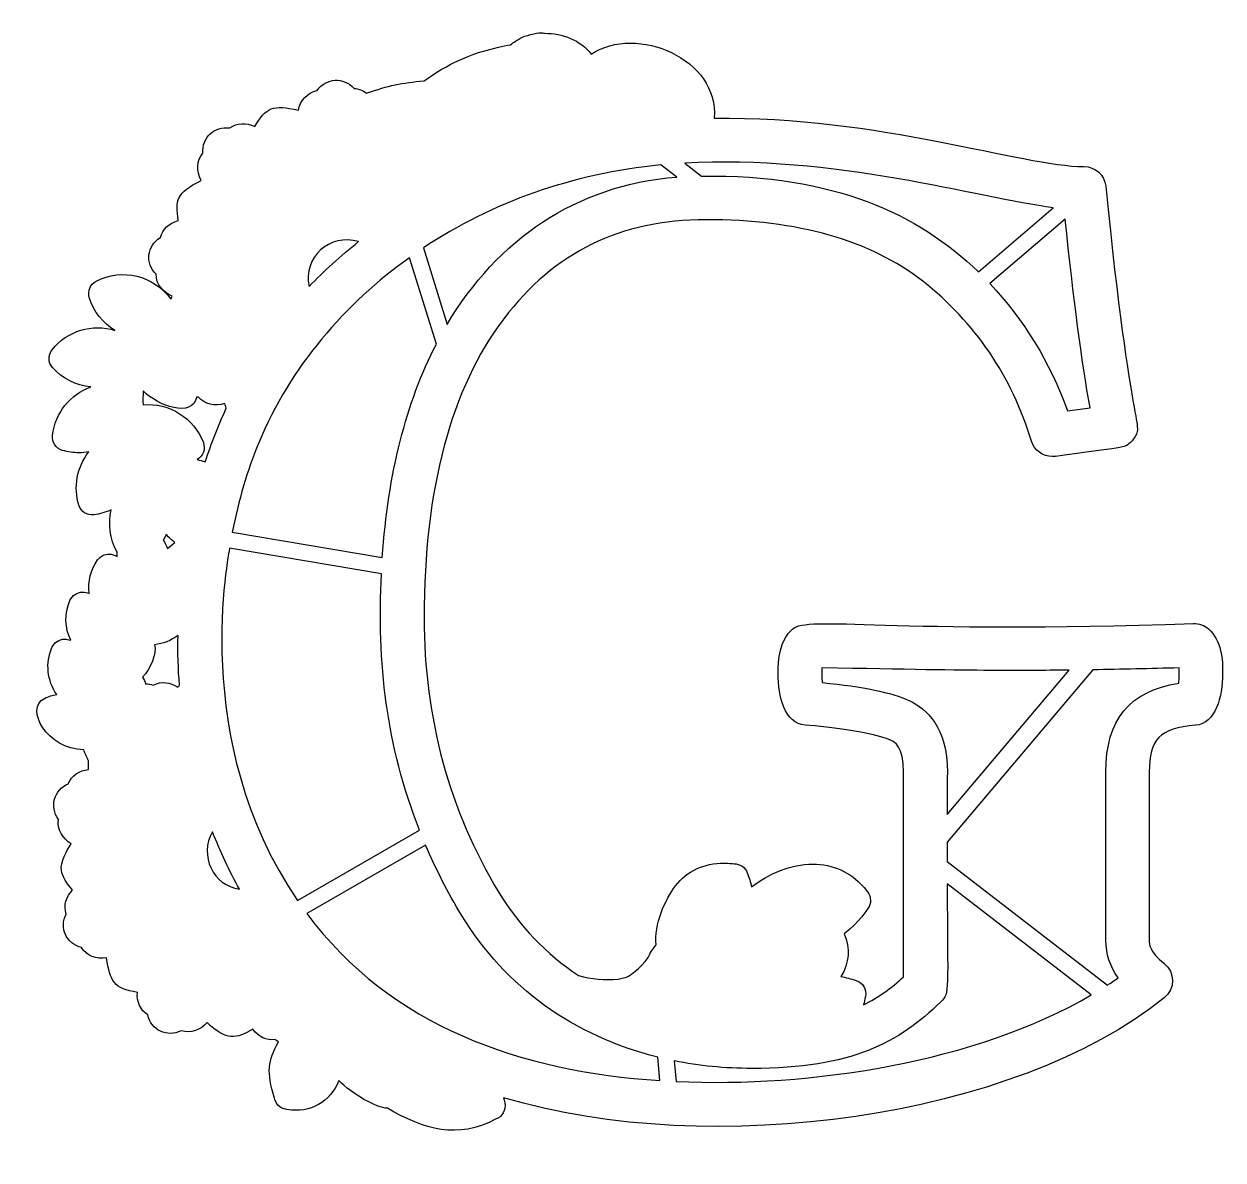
# Model space of a CAD drawing. Header units: millimetres. Extents: x -471 to 1551, y -2688 to 316.
# Drawn here: x 578.1 to 715.9, y -438.9 to -308.4 of the extents above; entities that cross this region are included whole.
import ezdxf

# ---------------------------------------------------------------- set-up
doc = ezdxf.new("R2010")
doc.units = ezdxf.units.MM
doc.header["$MEASUREMENT"] = 0
doc.layers.add('Layer 1', color=7, linetype='Continuous')

msp = doc.modelspace()

# ---------------------------------------------------------------- linework, layer by layer
at = {"layer": 'Layer 1', "color": 250}
for points, knots in [([(714.1867, -377.8762), (713.7259, -377.4707), (713.1178, -377.2496), (712.4543, -377.268), (712.4543, -377.268), (677.696, -378.4844), (668.2048, -376.2913), (666.3987, -377.8947), (666.3987, -377.8947), (664.9243, -379.1847), (664.7584, -381.4332), (664.7584, -383.0181), (664.7584, -383.0181), (664.7584, -385.6351), (665.514, -388.7313), (667.8731, -388.934), (667.8731, -388.934), (673.9364, -389.4316), (676.5718, -390.1688), (677.7329, -390.6848), (677.7329, -390.6848), (678.0831, -390.8506), (679.1704, -391.3482), (679.1704, -394.3339), (679.1704, -394.3339), (679.1704, -394.3339), (679.1704, -417.85), (679.1704, -417.85), (679.1704, -417.85), (677.7882, -419.1217), (676.3323, -420.209), (674.563, -421.0752), (674.563, -421.0752), (674.692, -420.6882), (674.692, -420.5592), (674.7842, -420.0984), (674.7842, -420.0984), (674.95, -419.306), (674.4893, -418.5135), (673.7153, -418.2739), (673.7153, -418.2739), (673.1071, -418.0712), (672.5358, -417.9237), (671.9829, -417.7947), (671.9829, -417.7947), (672.9228, -416.3019), (673.0886, -414.5511), (672.3515, -412.9108), (672.3515, -412.9108), (674.1576, -411.4918), (674.9132, -410.2017), (675.079, -409.999), (675.079, -409.999), (675.4845, -409.4277), (675.466, -408.6536), (675.0422, -408.1007), (675.0422, -408.1007), (675.0422, -408.1007), (674.6367, -407.5847), (674.6367, -407.5847), (674.6367, -407.5847), (674.6183, -407.5479), (674.5999, -407.5294), (674.563, -407.511), (674.563, -407.511), (673.0518, -405.7971), (671.043, -404.894), (668.7577, -404.894), (668.7577, -404.894), (666.2144, -404.894), (663.6711, -406.0182), (661.7176, -407.511), (661.7176, -407.511), (661.6069, -406.9766), (661.4411, -406.4421), (661.2199, -405.9076), (661.2199, -405.9076), (661.2199, -405.9076), (661.2199, -405.9076), (661.2199, -405.9076), (661.2199, -405.9076), (660.9803, -405.2626), (660.3538, -404.8572), (659.7087, -404.8572), (659.7087, -404.8572), (659.4875, -404.8387), (659.0821, -404.7835), (658.5845, -404.7835), (658.5845, -404.7835), (656.2254, -404.7835), (654.2904, -405.6866), (652.9819, -407.382), (652.9819, -407.382), (651.8024, -408.9117), (650.4755, -411.8973), (650.7519, -414.1642), (650.7519, -414.1642), (650.2911, -414.7539), (649.9962, -415.1962), (649.8488, -415.6385), (649.8488, -415.6385), (648.9642, -416.8549), (647.5635, -417.9423), (647.0106, -417.9791), (647.0106, -417.9791), (646.7895, -417.9976), (646.5868, -418.0528), (646.384, -418.1266), (646.384, -418.1266), (644.8544, -418.2187), (643.3063, -418.1266), (641.8503, -417.7027), (641.8503, -417.7027), (638.1091, -415.2147), (635.0313, -412.008), (632.6908, -408.1562), (632.6908, -408.1562), (626.9776, -398.757), (624.1025, -388.1232), (624.1025, -376.5863), (624.1025, -376.5863), (624.1025, -361.7873), (627.1803, -350.2319), (633.2436, -342.2519), (633.2436, -342.2519), (639.0673, -334.5851), (646.6604, -330.8623), (656.4649, -330.8623), (656.4649, -330.8623), (667.0251, -330.8623), (675.3921, -333.2397), (681.3818, -337.9393), (681.3818, -337.9393), (687.3898, -342.6757), (691.5918, -348.8496), (693.8586, -356.2952), (693.8586, -356.2952), (694.1904, -357.3641), (695.1487, -358.0829), (696.2545, -358.0829), (696.2545, -358.0829), (696.3835, -358.0829), (696.5125, -358.0644), (696.6047, -358.0644), (696.6047, -358.0644), (704.1608, -356.9402), (704.6584, -357.3457), (705.5799, -356.0556), (705.5799, -356.0556), (706.8515, -354.2679), (705.3034, -356.2214), (702.3916, -327.0289), (702.3916, -327.0289), (702.2625, -325.7388), (701.1936, -324.7621), (699.8851, -324.7621), (699.8851, -324.7621), (692.9372, -324.7621), (676.2031, -318.9014), (657.4233, -319.2147), (657.4233, -319.2147), (657.9762, -312.3957), (648.5218, -308.3781), (643.2878, -311.8429), (643.2878, -311.8429), (642.053, -310.2211), (639.9889, -309.447), (637.9248, -309.447), (637.9248, -309.447), (637.7773, -309.4102), (637.6483, -309.3917), (637.4825, -309.3917), (637.4825, -309.3917), (637.0955, -309.3917), (635.6026, -309.6866), (635.0866, -310.0552), (635.0866, -310.0552), (634.7918, -310.221), (634.3863, -310.4607), (634.0177, -310.774), (634.0177, -310.774), (633.6122, -310.8108), (633.0778, -310.903), (632.6354, -311.0504), (632.6354, -311.0504), (629.5577, -311.7139), (626.6274, -313.0408), (624.1209, -314.9207), (624.1209, -314.9207), (621.4855, -315.1234), (620.0664, -315.4551), (617.4678, -316.3213), (617.4678, -316.3213), (617.0623, -316.008), (616.5832, -315.8237), (616.0672, -315.7868), (616.0672, -315.7868), (614.8324, -314.4415), (612.8604, -314.5521), (611.8099, -316.0265), (611.8099, -316.0265), (610.6857, -316.2476), (609.8564, -317.1691), (609.6537, -318.2933), (609.6537, -318.2933), (606.7418, -317.593), (605.9125, -317.98), (604.6408, -320.1547), (604.6408, -320.1547), (603.6456, -319.6571), (602.5951, -319.7493), (601.8026, -320.3206), (601.8026, -320.3206), (599.9965, -320.0626), (598.5406, -321.4448), (598.688, -323.2324), (598.688, -323.2324), (597.9877, -324.0802), (597.8955, -325.2781), (598.5037, -326.3471), (598.5037, -326.3471), (595.6102, -327.803), (595.4997, -328.5955), (595.8683, -330.9729), (595.8683, -330.9729), (594.781, -331.2309), (594.0437, -331.9865), (593.8042, -332.908), (593.8042, -332.908), (592.2376, -333.8847), (592.0349, -335.8567), (593.3066, -337.1284), (593.3066, -337.1284), (593.325, -338.2895), (594.099, -339.2478), (595.168, -339.6348), (595.168, -339.6348), (595.1127, -339.7638), (595.0573, -339.8928), (595.0021, -340.0034), (595.0021, -340.0034), (593.067, -337.2574), (589.3995, -336.3912), (586.4324, -337.9208), (586.4324, -337.9208), (585.7504, -338.271), (585.4187, -339.0635), (585.6399, -339.8191), (585.6399, -339.8191), (586.1559, -341.4409), (587.2064, -342.7678), (588.5886, -343.5787), (588.5886, -343.5787), (586.0084, -342.7863), (583.115, -343.5972), (581.3642, -345.8087), (581.3642, -345.8087), (580.885, -346.4169), (580.9034, -347.2831), (581.4195, -347.8544), (581.4195, -347.8544), (582.5621, -349.1261), (584.1286, -349.937), (585.8057, -350.0845), (585.8057, -350.0845), (583.4652, -350.9322), (581.7143, -353.0332), (581.4195, -355.6502), (581.4195, -355.6502), (581.3273, -356.4243), (581.8065, -357.143), (582.5437, -357.3641), (582.5437, -357.3641), (583.1703, -357.5484), (583.8153, -357.6406), (584.4604, -357.6406), (584.4604, -357.6406), (584.8474, -357.6406), (585.216, -357.6037), (585.5846, -357.5484), (585.5846, -357.5484), (584.2024, -359.2992), (583.8154, -361.6214), (584.442, -363.6671), (584.442, -363.6671), (584.6632, -364.4043), (585.4003, -364.8835), (586.156, -364.7729), (586.156, -364.7729), (586.8747, -364.6807), (587.5382, -364.478), (588.1648, -364.2016), (588.1648, -364.2016), (587.7778, -365.8233), (587.9805, -367.5373), (588.8467, -369.0485), (588.8467, -369.0485), (588.8467, -369.2144), (588.8283, -369.3987), (588.8467, -369.5645), (588.8467, -369.5645), (588.5334, -369.3987), (588.2754, -369.2881), (587.9068, -369.2881), (587.9068, -369.2881), (587.4092, -369.2881), (586.9116, -369.5277), (586.5983, -369.9515), (586.5983, -369.9515), (585.8059, -371.0758), (585.4557, -372.4395), (585.6216, -373.8033), (585.6216, -373.8033), (585.382, -373.7296), (585.1239, -373.6559), (584.8659, -373.6559), (584.8659, -373.6559), (584.2393, -373.6559), (583.668, -374.0245), (583.41, -374.6142), (583.41, -374.6142), (582.765, -376.1254), (582.8387, -377.7841), (583.5022, -379.1847), (583.5022, -379.1847), (583.2257, -379.1111), (583.0414, -379.0557), (582.8019, -379.0557), (582.8019, -379.0557), (582.1752, -379.0557), (581.6039, -379.4244), (581.3459, -380.0141), (581.3459, -380.0141), (580.5903, -381.7833), (580.793, -383.8106), (581.8988, -385.3955), (581.8988, -385.3955), (581.4197, -385.4876), (580.9589, -385.6351), (580.4982, -385.8563), (580.4982, -385.8563), (578.1392, -386.9989), (580.8668, -391.7538), (584.995, -391.7538), (584.995, -391.7538), (585.1793, -392.2514), (585.3636, -392.6752), (585.5663, -393.0254), (585.5663, -393.0254), (585.5479, -393.3387), (585.5295, -393.6704), (585.5479, -394.039), (585.5479, -394.039), (584.5158, -394.1312), (583.6128, -394.7025), (583.2257, -395.6608), (583.2257, -395.6608), (581.5855, -396.3796), (581.0326, -398.2778), (582.1015, -399.7706), (582.1015, -399.7706), (581.9356, -400.9132), (582.5806, -402.0006), (583.5574, -402.5535), (583.5574, -402.5535), (583.0598, -403.3459), (582.3226, -404.6913), (582.4332, -405.6128), (582.4332, -405.6128), (582.5253, -406.3316), (583.0966, -407.1609), (583.7233, -407.8796), (583.7233, -407.8796), (582.9861, -408.5984), (582.6728, -409.6304), (582.9861, -410.6257), (582.9861, -410.6257), (582.1752, -412.2291), (582.9861, -414.0536), (584.7553, -414.4959), (584.7553, -414.4959), (585.3266, -415.4174), (586.414, -415.8965), (587.6304, -415.657), (587.6304, -415.657), (588.0358, -418.3846), (588.4597, -419.2139), (591.1688, -419.6378), (591.1688, -419.6378), (591.0582, -420.7251), (591.519, -421.6835), (592.3483, -422.218), (592.3483, -422.218), (592.7722, -424.0057), (594.5783, -424.835), (596.2001, -424.0425), (596.2001, -424.0425), (597.2874, -424.3743), (598.4485, -423.9688), (599.1673, -423.1026), (599.1673, -423.1026), (601.3973, -425.2036), (602.5215, -425.0193), (604.4197, -423.8582), (604.4197, -423.8582), (605.0463, -424.7613), (606.0231, -425.1851), (606.9814, -425.0561), (606.9814, -425.0561), (607.1104, -425.1483), (607.2394, -425.2404), (607.3684, -425.3141), (607.3684, -425.3141), (606.152, -427.5994), (605.9862, -428.6868), (606.9077, -431.8013), (606.9077, -431.8013), (606.9077, -431.8013), (606.9445, -431.9488), (606.9445, -431.9488), (606.9445, -431.9488), (607.2578, -433.0177), (608.3267, -433.0914), (608.3451, -433.0914), (608.3451, -433.0914), (611.0727, -433.5706), (613.3027, -432.2068), (614.2979, -429.7741), (614.2979, -429.7741), (615.8091, -431.2853), (618.6473, -432.944), (619.8821, -432.944), (619.8821, -432.944), (624.1577, -435.4135), (627.9543, -436.5378), (632.3036, -434.2156), (632.3036, -434.2156), (633.0777, -433.9576), (633.5384, -433.1467), (633.3541, -432.3542), (633.3541, -432.3542), (633.3541, -432.3542), (633.3544, -432.3357), (633.3544, -432.3357), (633.3544, -432.3357), (633.3176, -432.133), (633.2807, -431.9302), (633.2254, -431.7459), (633.2254, -431.7459), (657.1655, -438.8966), (691.8685, -434.1233), (709.1186, -420.2643), (709.1186, -420.2643), (710.3902, -419.2507), (710.3718, -417.3156), (709.1001, -416.3203), (709.1001, -416.3203), (707.3862, -414.9749), (707.3862, -414.0166), (707.3862, -413.7033), (707.3862, -413.7033), (707.3862, -413.7033), (707.3862, -394.3522), (707.3862, -394.3522), (707.3862, -394.3522), (707.3862, -390.5188), (708.5841, -389.3025), (712.6939, -388.9523), (712.6939, -388.9523), (715.0345, -388.7496), (715.8085, -385.6903), (715.8085, -383.0364), (715.8085, -383.0364), (715.8638, -381.4331), (715.6795, -379.1847), (714.1867, -377.8762)], [0, 0, 0, 0, 0.00833333, 0.00833333, 0.00833333, 0.00833333, 0.01666667, 0.01666667, 0.01666667, 0.01666667, 0.025, 0.025, 0.025, 0.025, 0.03333333, 0.03333333, 0.03333333, 0.03333333, 0.04166667, 0.04166667, 0.04166667, 0.04166667, 0.05, 0.05, 0.05, 0.05, 0.05833333, 0.05833333, 0.05833333, 0.05833333, 0.06666667, 0.06666667, 0.06666667, 0.06666667, 0.075, 0.075, 0.075, 0.075, 0.08333333, 0.08333333, 0.08333333, 0.08333333, 0.09166667, 0.09166667, 0.09166667, 0.09166667, 0.1, 0.1, 0.1, 0.1, 0.10833333, 0.10833333, 0.10833333, 0.10833333, 0.11666667, 0.11666667, 0.11666667, 0.11666667, 0.125, 0.125, 0.125, 0.125, 0.13333333, 0.13333333, 0.13333333, 0.13333333, 0.14166667, 0.14166667, 0.14166667, 0.14166667, 0.15, 0.15, 0.15, 0.15, 0.15833333, 0.15833333, 0.15833333, 0.15833333, 0.16666667, 0.16666667, 0.16666667, 0.16666667, 0.175, 0.175, 0.175, 0.175, 0.18333333, 0.18333333, 0.18333333, 0.18333333, 0.19166667, 0.19166667, 0.19166667, 0.19166667, 0.2, 0.2, 0.2, 0.2, 0.20833333, 0.20833333, 0.20833333, 0.20833333, 0.21666667, 0.21666667, 0.21666667, 0.21666667, 0.225, 0.225, 0.225, 0.225, 0.23333333, 0.23333333, 0.23333333, 0.23333333, 0.24166667, 0.24166667, 0.24166667, 0.24166667, 0.25, 0.25, 0.25, 0.25, 0.25833333, 0.25833333, 0.25833333, 0.25833333, 0.26666667, 0.26666667, 0.26666667, 0.26666667, 0.275, 0.275, 0.275, 0.275, 0.28333333, 0.28333333, 0.28333333, 0.28333333, 0.29166667, 0.29166667, 0.29166667, 0.29166667, 0.3, 0.3, 0.3, 0.3, 0.30833333, 0.30833333, 0.30833333, 0.30833333, 0.31666667, 0.31666667, 0.31666667, 0.31666667, 0.325, 0.325, 0.325, 0.325, 0.33333333, 0.33333333, 0.33333333, 0.33333333, 0.34166667, 0.34166667, 0.34166667, 0.34166667, 0.35, 0.35, 0.35, 0.35, 0.35833333, 0.35833333, 0.35833333, 0.35833333, 0.36666667, 0.36666667, 0.36666667, 0.36666667, 0.375, 0.375, 0.375, 0.375, 0.38333333, 0.38333333, 0.38333333, 0.38333333, 0.39166667, 0.39166667, 0.39166667, 0.39166667, 0.4, 0.4, 0.4, 0.4, 0.40833333, 0.40833333, 0.40833333, 0.40833333, 0.41666667, 0.41666667, 0.41666667, 0.41666667, 0.425, 0.425, 0.425, 0.425, 0.43333333, 0.43333333, 0.43333333, 0.43333333, 0.44166667, 0.44166667, 0.44166667, 0.44166667, 0.45, 0.45, 0.45, 0.45, 0.45833333, 0.45833333, 0.45833333, 0.45833333, 0.46666667, 0.46666667, 0.46666667, 0.46666667, 0.475, 0.475, 0.475, 0.475, 0.48333333, 0.48333333, 0.48333333, 0.48333333, 0.49166667, 0.49166667, 0.49166667, 0.49166667, 0.5, 0.5, 0.5, 0.5, 0.50833333, 0.50833333, 0.50833333, 0.50833333, 0.51666667, 0.51666667, 0.51666667, 0.51666667, 0.525, 0.525, 0.525, 0.525, 0.53333333, 0.53333333, 0.53333333, 0.53333333, 0.54166667, 0.54166667, 0.54166667, 0.54166667, 0.55, 0.55, 0.55, 0.55, 0.55833333, 0.55833333, 0.55833333, 0.55833333, 0.56666667, 0.56666667, 0.56666667, 0.56666667, 0.575, 0.575, 0.575, 0.575, 0.58333333, 0.58333333, 0.58333333, 0.58333333, 0.59166667, 0.59166667, 0.59166667, 0.59166667, 0.6, 0.6, 0.6, 0.6, 0.60833333, 0.60833333, 0.60833333, 0.60833333, 0.61666667, 0.61666667, 0.61666667, 0.61666667, 0.625, 0.625, 0.625, 0.625, 0.63333333, 0.63333333, 0.63333333, 0.63333333, 0.64166667, 0.64166667, 0.64166667, 0.64166667, 0.65, 0.65, 0.65, 0.65, 0.65833333, 0.65833333, 0.65833333, 0.65833333, 0.66666667, 0.66666667, 0.66666667, 0.66666667, 0.675, 0.675, 0.675, 0.675, 0.68333333, 0.68333333, 0.68333333, 0.68333333, 0.69166667, 0.69166667, 0.69166667, 0.69166667, 0.7, 0.7, 0.7, 0.7, 0.70833333, 0.70833333, 0.70833333, 0.70833333, 0.71666667, 0.71666667, 0.71666667, 0.71666667, 0.725, 0.725, 0.725, 0.725, 0.73333333, 0.73333333, 0.73333333, 0.73333333, 0.74166667, 0.74166667, 0.74166667, 0.74166667, 0.75, 0.75, 0.75, 0.75, 0.75833333, 0.75833333, 0.75833333, 0.75833333, 0.76666667, 0.76666667, 0.76666667, 0.76666667, 0.775, 0.775, 0.775, 0.775, 0.78333333, 0.78333333, 0.78333333, 0.78333333, 0.79166667, 0.79166667, 0.79166667, 0.79166667, 0.8, 0.8, 0.8, 0.8, 0.80833333, 0.80833333, 0.80833333, 0.80833333, 0.81666667, 0.81666667, 0.81666667, 0.81666667, 0.825, 0.825, 0.825, 0.825, 0.83333333, 0.83333333, 0.83333333, 0.83333333, 0.84166667, 0.84166667, 0.84166667, 0.84166667, 0.85, 0.85, 0.85, 0.85, 0.85833333, 0.85833333, 0.85833333, 0.85833333, 0.86666667, 0.86666667, 0.86666667, 0.86666667, 0.875, 0.875, 0.875, 0.875, 0.88333333, 0.88333333, 0.88333333, 0.88333333, 0.89166667, 0.89166667, 0.89166667, 0.89166667, 0.9, 0.9, 0.9, 0.9, 0.90833333, 0.90833333, 0.90833333, 0.90833333, 0.91666667, 0.91666667, 0.91666667, 0.91666667, 0.925, 0.925, 0.925, 0.925, 0.93333333, 0.93333333, 0.93333333, 0.93333333, 0.94166667, 0.94166667, 0.94166667, 0.94166667, 0.95, 0.95, 0.95, 0.95, 0.95833333, 0.95833333, 0.95833333, 0.95833333, 0.96666667, 0.96666667, 0.96666667, 0.96666667, 0.975, 0.975, 0.975, 0.975, 0.98333333, 0.98333333, 0.98333333, 0.98333333, 1, 1, 1, 1]), ([(696.3653, -329.4984), (696.3653, -329.4984), (687.777, -336.8702), (687.777, -336.8702), (687.777, -336.8702), (680.8475, -330.1803), (671.2088, -325.665), (655.9675, -325.8493), (655.9675, -325.8493), (655.9675, -325.8493), (654.0508, -324.3749), (654.0508, -324.3749), (654.0508, -324.3749), (670.914, -323.3429), (687.9614, -328.3926), (696.3653, -329.4984)], [0, 0, 0, 0, 0.2, 0.2, 0.2, 0.2, 0.4, 0.4, 0.4, 0.4, 0.6, 0.6, 0.6, 0.6, 1, 1, 1, 1]), ([(651.3049, -324.5778), (651.3049, -324.5778), (653.111, -325.96), (653.111, -325.96), (653.111, -325.96), (641.3897, -326.9368), (632.5435, -333.166), (626.7382, -342.8968), (626.7382, -342.8968), (626.7382, -342.8968), (624.0106, -334.1058), (624.0106, -334.1058), (624.0106, -334.1058), (631.9722, -328.8349), (641.0579, -325.5914), (651.3049, -324.5778)], [0, 0, 0, 0, 0.2, 0.2, 0.2, 0.2, 0.4, 0.4, 0.4, 0.4, 0.6, 0.6, 0.6, 0.6, 1, 1, 1, 1]), ([(700.5857, -352.4617), (700.5857, -352.4617), (697.9871, -352.8119), (697.9871, -352.8119), (697.9871, -352.8119), (695.9967, -347.2461), (693.0111, -342.3623), (689.0672, -338.1972), (689.0672, -338.1972), (689.0672, -338.1972), (697.7291, -330.7884), (697.7291, -330.7884), (697.7291, -330.7884), (698.6874, -339.9296), (699.6457, -347.2093), (700.5857, -352.4617)], [0, 0, 0, 0, 0.2, 0.2, 0.2, 0.2, 0.4, 0.4, 0.4, 0.4, 0.6, 0.6, 0.6, 0.6, 1, 1, 1, 1]), ([(616.5466, -333.3871), (614.4825, -335.0458), (612.6027, -336.7597), (610.8887, -338.5473), (610.8887, -338.5473), (610.1331, -335.2484), (613.2845, -332.355), (616.5466, -333.3871)], [0, 0, 0, 0, 0.33333333, 0.33333333, 0.33333333, 0.33333333, 1, 1, 1, 1]), ([(605.1018, -356.5163), (608.6956, -347.7991), (615.0538, -340.4456), (622.4256, -335.2301), (622.4256, -335.2301), (622.4256, -335.2301), (625.5033, -345.1452), (625.5033, -345.1452), (625.5033, -345.1452), (622.0385, -351.8536), (619.956, -360.0548), (619.2925, -369.675), (619.2925, -369.675), (619.2925, -369.675), (602.0608, -366.7631), (602.0608, -366.7631), (602.0608, -366.7631), (602.7797, -363.114), (603.7933, -359.6677), (605.1018, -356.5163)], [0, 0, 0, 0, 0.16666667, 0.16666667, 0.16666667, 0.16666667, 0.33333333, 0.33333333, 0.33333333, 0.33333333, 0.5, 0.5, 0.5, 0.5, 0.66666667, 0.66666667, 0.66666667, 0.66666667, 1, 1, 1, 1]), ([(591.8141, -352.13), (591.7956, -351.614), (591.7956, -351.0611), (591.8325, -350.5266), (591.8325, -350.5266), (593.5649, -352.2959), (597.472, -353.6781), (597.988, -351.2269), (597.988, -351.2269), (598.0433, -351.2269), (598.0986, -351.2454), (598.1723, -351.2454), (598.1723, -351.2454), (598.9095, -352.0747), (600.0706, -352.3696), (601.1948, -351.9826), (601.1948, -351.9826), (601.2501, -352.1669), (601.3054, -352.3327), (601.3791, -352.517), (601.3791, -352.517), (600.4576, -354.5074), (599.6652, -356.5347), (598.9649, -358.6725), (598.9649, -358.6725), (598.6516, -358.5804), (598.3382, -358.4882), (598.0249, -358.4329), (598.0249, -358.4329), (598.7437, -358.0091), (599.0017, -357.1981), (598.7437, -356.4794), (598.7437, -356.4794), (597.6746, -353.6781), (594.8549, -351.8536), (591.8141, -352.13)], [0, 0, 0, 0, 0.1, 0.1, 0.1, 0.1, 0.2, 0.2, 0.2, 0.2, 0.3, 0.3, 0.3, 0.3, 0.4, 0.4, 0.4, 0.4, 0.5, 0.5, 0.5, 0.5, 0.6, 0.6, 0.6, 0.6, 0.7, 0.7, 0.7, 0.7, 0.8, 0.8, 0.8, 0.8, 1, 1, 1, 1]), ([(594.1362, -367.6661), (594.2468, -367.4634), (594.3573, -367.2607), (594.4495, -367.0395), (594.4495, -367.0395), (594.7996, -367.3713), (595.1498, -367.6845), (595.4631, -367.961), (595.4631, -367.961), (595.2051, -368.1637), (594.9102, -368.3848), (594.6153, -368.6245), (594.6153, -368.6245), (594.4863, -368.2744), (594.3205, -367.9611), (594.1362, -367.6661)], [0, 0, 0, 0, 0.2, 0.2, 0.2, 0.2, 0.4, 0.4, 0.4, 0.4, 0.6, 0.6, 0.6, 0.6, 1, 1, 1, 1]), ([(601.7476, -368.5877), (601.7476, -368.5877), (619.2004, -371.5364), (619.2004, -371.5364), (619.2004, -371.5364), (618.7028, -381.7464), (619.7164, -391.2008), (623.5682, -401.0054), (623.5682, -401.0054), (623.5682, -401.0054), (609.5617, -409.096), (609.5617, -409.096), (609.5617, -409.096), (596.9743, -390.6848), (601.7476, -369.0484), (601.7476, -368.5877)], [0, 0, 0, 0, 0.2, 0.2, 0.2, 0.2, 0.4, 0.4, 0.4, 0.4, 0.6, 0.6, 0.6, 0.6, 1, 1, 1, 1]), ([(595.7949, -384.5846), (594.9471, -383.9948), (593.915, -383.8658), (592.9935, -384.3266), (592.9935, -384.3266), (592.6987, -384.2344), (592.4038, -384.1976), (592.1089, -384.1976), (592.1089, -384.1976), (592.0536, -383.9027), (591.9431, -383.6631), (591.7588, -383.4235), (591.7588, -383.4235), (592.6434, -382.4836), (593.4543, -380.6959), (593.1225, -379.7007), (593.1225, -379.7007), (594.1178, -379.5901), (595.0392, -379.2215), (595.8317, -378.6318), (595.8317, -378.6318), (595.7949, -380.6037), (595.8502, -382.502), (595.9976, -384.3449), (595.9976, -384.3449), (595.9422, -384.4371), (595.8685, -384.5109), (595.7949, -384.5846)], [0, 0, 0, 0, 0.125, 0.125, 0.125, 0.125, 0.25, 0.25, 0.25, 0.25, 0.375, 0.375, 0.375, 0.375, 0.5, 0.5, 0.5, 0.5, 0.625, 0.625, 0.625, 0.625, 0.75, 0.75, 0.75, 0.75, 1, 1, 1, 1]), ([(669.8266, -384.0501), (669.7713, -383.5341), (669.7529, -382.8706), (669.7898, -382.3362), (669.7898, -382.3362), (689.6201, -382.76), (692.0528, -382.631), (698.1898, -382.631), (698.1898, -382.631), (698.1898, -382.631), (684.1833, -399.2177), (684.1833, -399.2177), (684.1833, -399.2177), (684.1833, -397.7064), (684.1833, -396.0846), (684.2018, -394.3338), (684.2018, -394.3338), (684.2018, -389.1919), (681.8244, -387.0357), (679.8155, -386.1142), (679.8155, -386.1142), (677.7514, -385.1743), (674.563, -384.5109), (669.8266, -384.0501)], [0, 0, 0, 0, 0.14285714, 0.14285714, 0.14285714, 0.14285714, 0.28571429, 0.28571429, 0.28571429, 0.28571429, 0.42857143, 0.42857143, 0.42857143, 0.42857143, 0.57142857, 0.57142857, 0.57142857, 0.57142857, 0.71428571, 0.71428571, 0.71428571, 0.71428571, 1, 1, 1, 1]), ([(710.7772, -384.1054), (705.0825, -385.0269), (702.4101, -388.3074), (702.4101, -394.3339), (702.4101, -394.3339), (702.4101, -394.3339), (702.4101, -413.685), (702.4101, -413.685), (702.4101, -413.685), (702.4101, -415.2146), (702.8893, -416.6522), (703.8108, -417.9791), (703.8108, -417.9791), (703.4053, -418.2556), (702.9815, -418.532), (702.576, -418.8084), (702.576, -418.8084), (702.576, -418.8084), (684.1648, -404.6176), (684.1648, -404.6176), (684.1648, -404.6176), (684.1648, -403.8988), (684.1648, -403.1617), (684.1648, -402.3692), (684.1648, -402.3692), (684.1648, -402.3692), (700.899, -382.5757), (700.899, -382.5757), (700.899, -382.5757), (704.1979, -382.5204), (707.4599, -382.4467), (710.8325, -382.3546), (710.8325, -382.3546), (710.851, -382.9075), (710.8325, -383.5893), (710.7772, -384.1054)], [0, 0, 0, 0, 0.1, 0.1, 0.1, 0.1, 0.2, 0.2, 0.2, 0.2, 0.3, 0.3, 0.3, 0.3, 0.4, 0.4, 0.4, 0.4, 0.5, 0.5, 0.5, 0.5, 0.6, 0.6, 0.6, 0.6, 0.7, 0.7, 0.7, 0.7, 0.8, 0.8, 0.8, 0.8, 1, 1, 1, 1]), ([(599.794, -401.1897), (600.6971, -403.4749), (601.7291, -405.6865), (602.8902, -407.7875), (602.8902, -407.7875), (599.9047, -407.3451), (598.1907, -403.9356), (599.794, -401.1897)], [0, 0, 0, 0, 0.33333333, 0.33333333, 0.33333333, 0.33333333, 1, 1, 1, 1]), ([(610.6307, -410.5887), (610.6307, -410.5887), (624.2686, -402.7193), (624.2686, -402.7193), (624.2686, -402.7193), (625.4481, -405.4838), (626.8303, -408.1745), (628.3969, -410.7731), (628.3969, -410.7731), (633.4097, -419.0295), (641.3345, -424.6874), (650.9362, -427.0832), (650.9362, -427.0832), (650.9362, -427.0832), (651.1759, -429.774), (651.1759, -429.774), (651.1759, -429.774), (635.1237, -428.6866), (620.3063, -423.5816), (610.6307, -410.5887)], [0, 0, 0, 0, 0.16666667, 0.16666667, 0.16666667, 0.16666667, 0.33333333, 0.33333333, 0.33333333, 0.33333333, 0.5, 0.5, 0.5, 0.5, 0.66666667, 0.66666667, 0.66666667, 0.66666667, 1, 1, 1, 1]), ([(653.0373, -429.8661), (653.0373, -429.8661), (652.8346, -427.5071), (652.8346, -427.5071), (652.8346, -427.5071), (655.6727, -428.0784), (658.6583, -428.3733), (661.7361, -428.3733), (661.7361, -428.3733), (673.273, -428.3733), (678.5992, -425.4429), (683.4462, -420.725), (683.4462, -420.725), (683.4462, -420.725), (683.4646, -420.7065), (683.4646, -420.7065), (683.4646, -420.7065), (684.4967, -419.7297), (684.2018, -419.5639), (684.1834, -407.1792), (684.1834, -407.1792), (684.1834, -407.1792), (700.7332, -419.9325), (700.7332, -419.9325), (700.7332, -419.9325), (687.5007, -427.673), (668.3891, -430.6033), (653.0373, -429.8661)], [0, 0, 0, 0, 0.125, 0.125, 0.125, 0.125, 0.25, 0.25, 0.25, 0.25, 0.375, 0.375, 0.375, 0.375, 0.5, 0.5, 0.5, 0.5, 0.625, 0.625, 0.625, 0.625, 0.75, 0.75, 0.75, 0.75, 1, 1, 1, 1])]:
    msp.add_open_spline(points, degree=3, knots=knots, dxfattribs=at)

doc.saveas('drawing.dxf')
